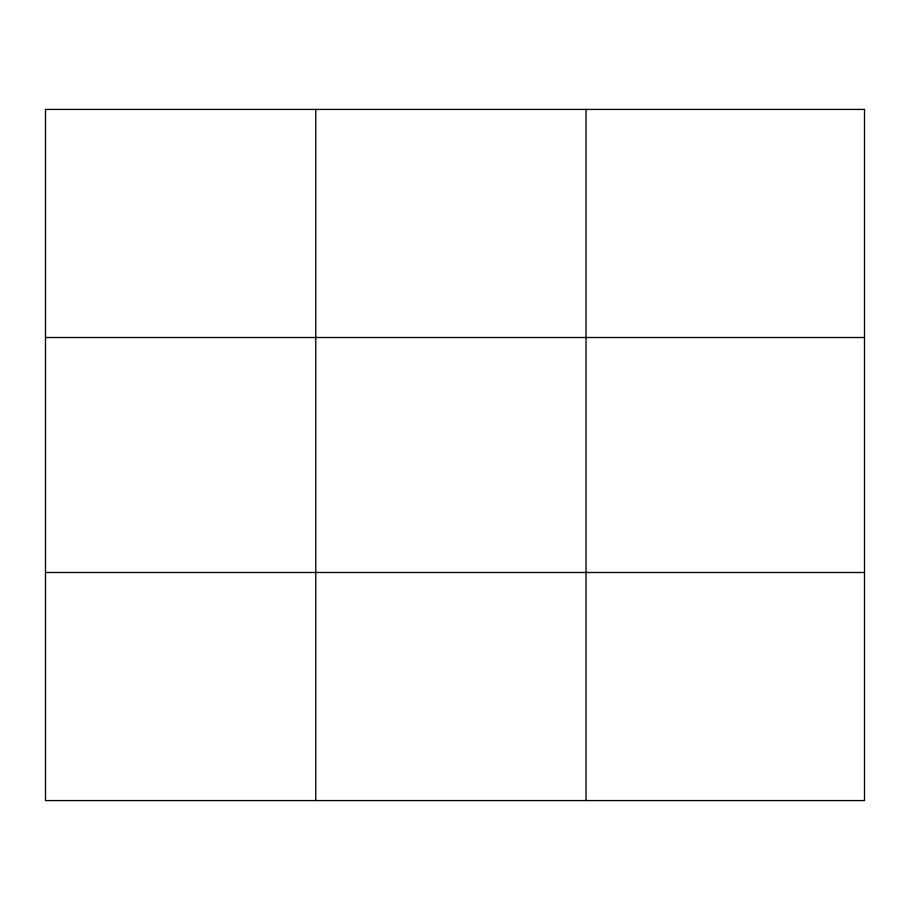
<?xml version="1.0" encoding="UTF-8"?>
<svg xmlns="http://www.w3.org/2000/svg" width="910" height="910" viewBox="0 0 910 910"><rect width="100%" height="100%" fill="white"/><g stroke="black" fill="none" stroke-linecap="round" stroke-linejoin="round"><path stroke-width="1.36" d="M315.77 800.572L315.77 109.427M586.04 800.572L586.04 109.427M45.5 337.508L864.5 337.508M45.5 572.492L864.5 572.492M864.5 109.427L864.5 800.572L45.5 800.572L45.5 109.427L864.5 109.427"/></g></svg>
